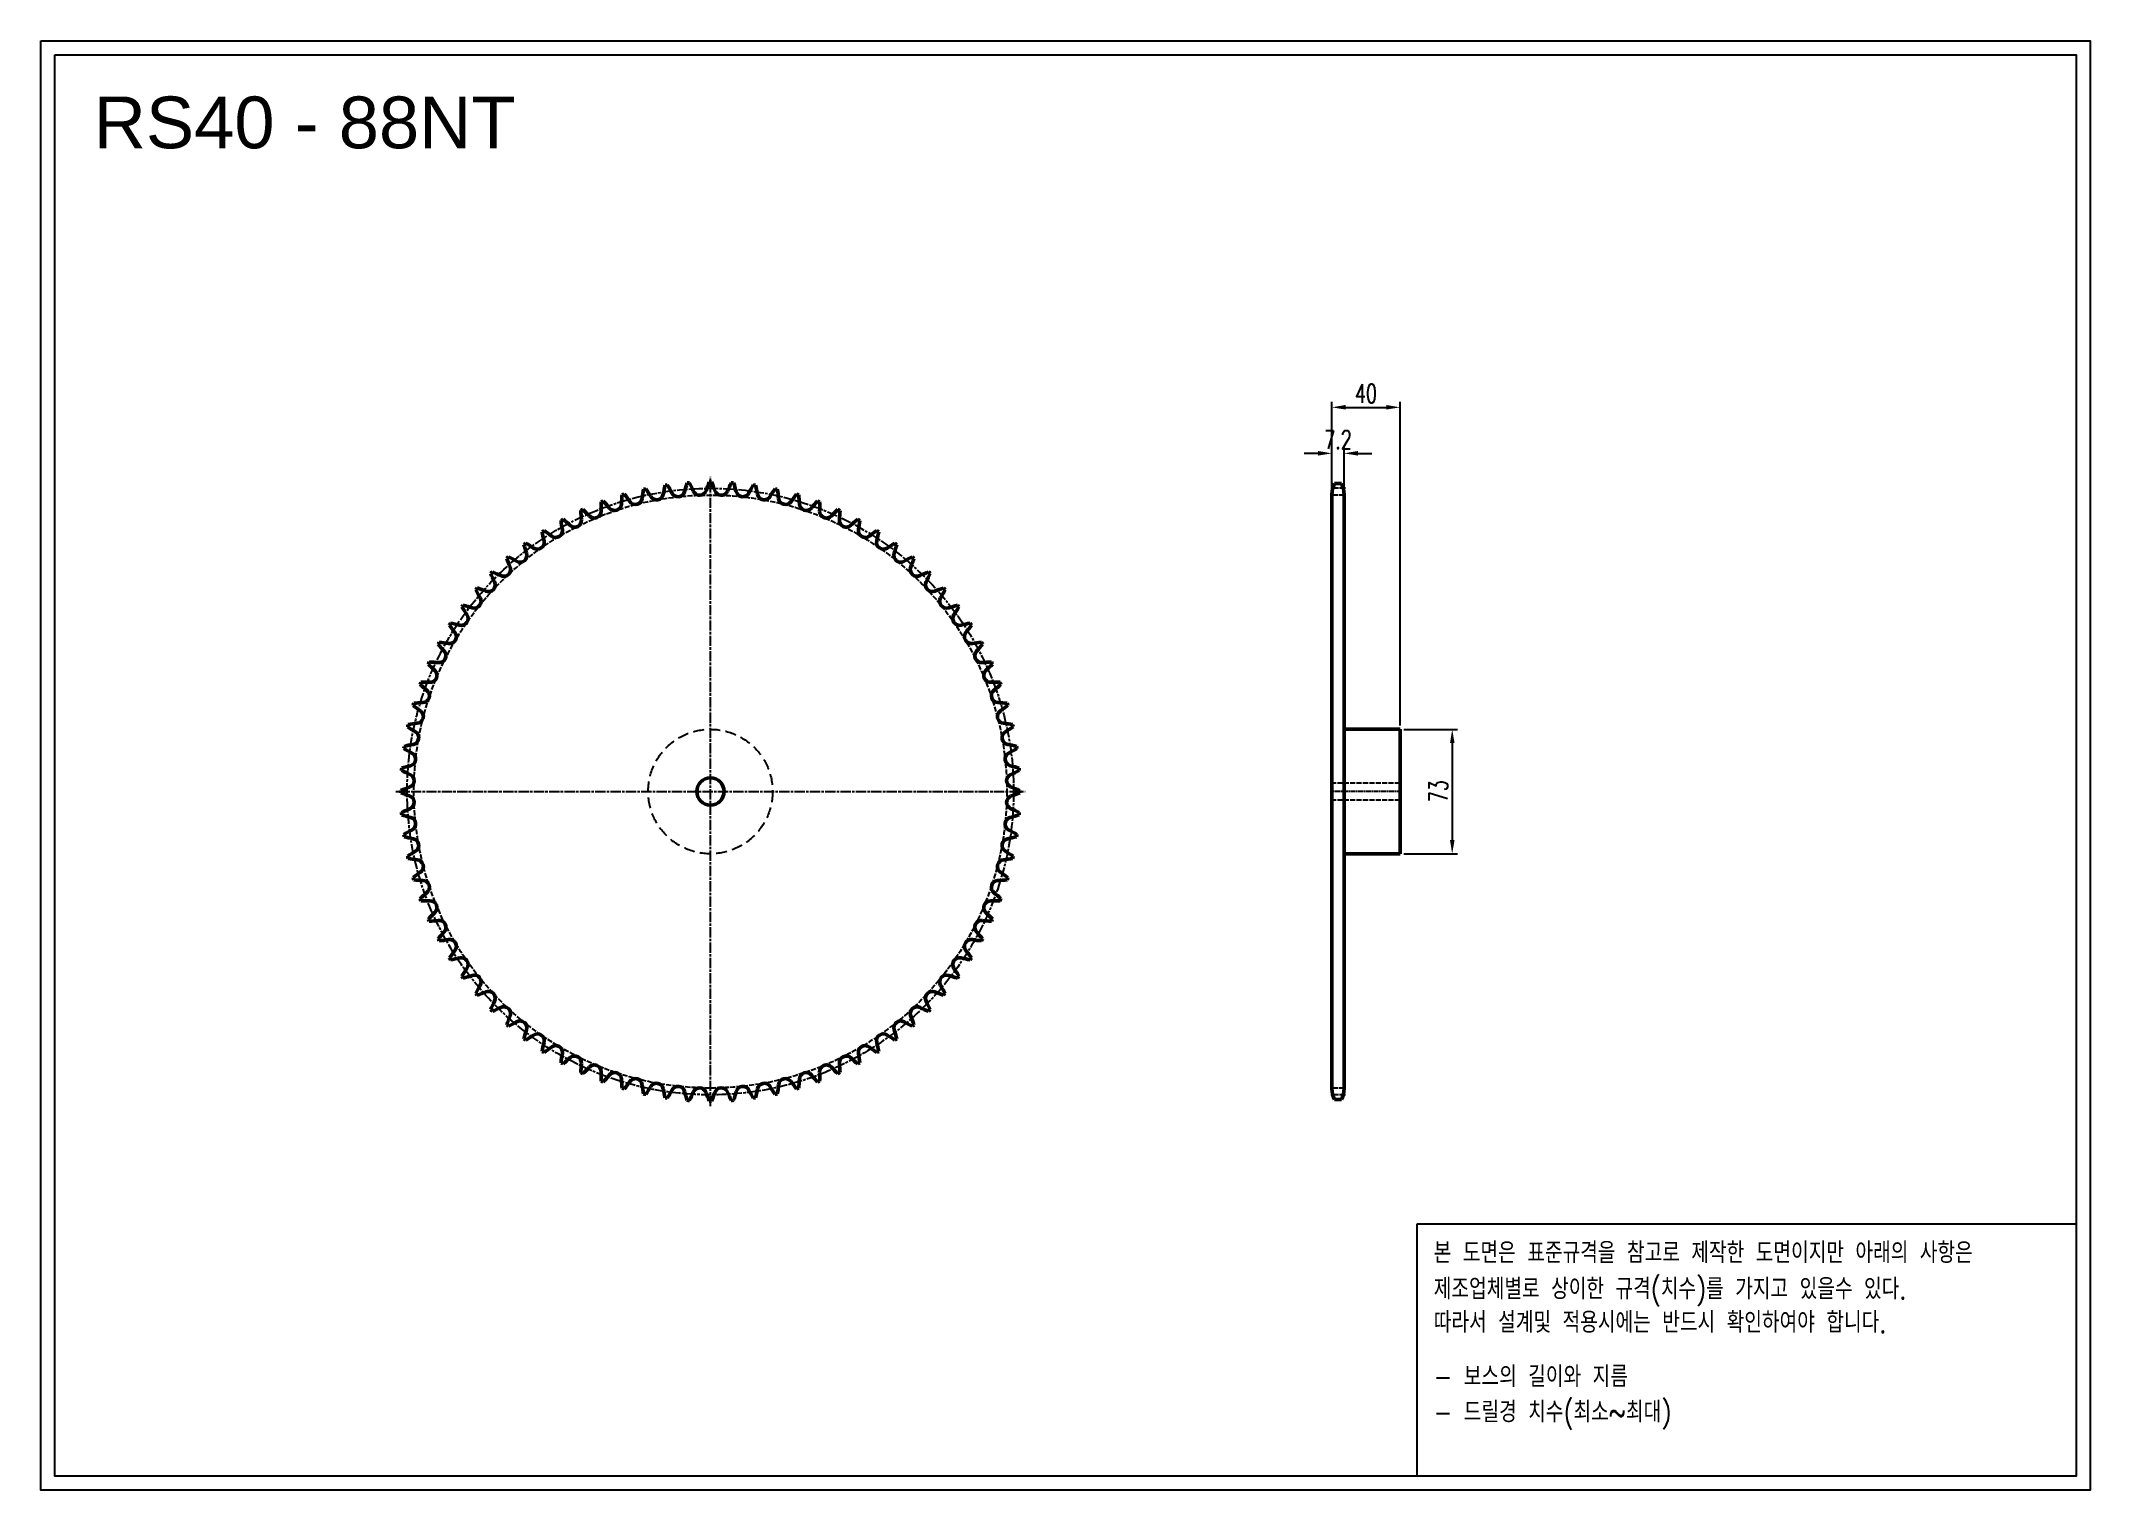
# Model space of a CAD drawing. Header units: millimetres. Extents: x -9131 to -7929, y 5632 to 6482.
import ezdxf

# ---------------------------------------------------------------- set-up
doc = ezdxf.new("R2010")
doc.units = ezdxf.units.MM
for name, pattern in [('AM_ISO02W050', [7.5, 6, -1.5]), ('AM_ISO02W050x2', [3.75, 3, -0.75]), ('AM_ISO08W050', [18, 12, -1.5, 3, -1.5]), ('AM_ISO08W050x2', [9, 6, -0.75, 1.5, -0.75]), ('HIDDEN', [9.525, 6.35, -3.175])]:
    doc.linetypes.add(name, pattern=pattern)
for name, color, linetype, lineweight in [('AM_0N', 7, 'Continuous', 50), ('AM_3N', 6, 'AM_ISO02W050', 25), ('AM_7', 4, 'AM_ISO08W050', 25), ('AM_7N', 4, 'AM_ISO08W050', 25)]:
    doc.layers.add(name, color=color, linetype=linetype, lineweight=lineweight)
doc.layers.add('HL', color=2, linetype='HIDDEN')
doc.layers.add('S-DIM', color=7, linetype='Continuous')
doc.styles.add('HAN', font='ROMANS.shx', dxfattribs={"width": 0.7, "bigfont": 'whgtxt.shx'})
doc.styles.add('HSG', font='SIMPLEX.shx', dxfattribs={"width": 0.7, "bigfont": 'HSG.shx'})
doc.styles.get("Standard").update_dxf_attribs({"font": 'arial.ttf'})
doc.dimstyles.new('APP23', dxfattribs={"dimscale": 4.5, "dimtxt": 2.4, "dimasz": 1.8, "dimexe": 0.7, "dimexo": 0.5, "dimgap": 0.6, "dimtad": 1, "dimtoh": 1, "dimdec": 1, "dimrnd": 0.01, "dimzin": 9, "dimdsep": 46, "dimtxsty": 'HSG', "dimcen": 0, "dimclrd": 1, "dimclre": 1, "dimclrt": 256, "dimazin": 2, "dimtp": 1, "dimtm": 1, "dimtfac": 0.5, "dimtdec": 1, "dimtix": 1, "dimtofl": 0, "dimtmove": 0, "dimatfit": 3, "dimfxl": 0, "dimtvp": 1, "dimtolj": 2, "dimlwd": -1, "dimlwe": -1, "dimarcsym": 0})

# ---------------------------------------------------------------- blocks, each defined once
blk = doc.blocks.new('*D1')
at = {"layer": 'Defpoints', "color": 0, "transparency": 16777216}
for p in [(-8366.8, 6240.1), (-8374, 6215.6), (-8366.8, 6215.6)]:
    blk.add_point(p, dxfattribs=at)
at = {"layer": 'S-DIM', "color": 1, "transparency": 16777216}
for p, q in [((-8382.1, 6240.1), (-8390.2, 6240.1)), ((-8374, 6217.9), (-8374, 6243.3)), ((-8366.8, 6217.9), (-8366.8, 6243.3)), ((-8358.7, 6240.1), (-8350.6, 6240.1))]:
    blk.add_line(p, q, dxfattribs=at)
for points in [[(-8382.1, 6241.5), (-8382.1, 6238.8), (-8374, 6240.1)], [(-8358.7, 6241.5), (-8358.7, 6238.8), (-8366.8, 6240.1)]]:
    blk.add_solid(points, dxfattribs=at)
at = {"layer": 'S-DIM', "transparency": 16777216, "insert": (-8370.4, 6248.2), "char_height": 10.8, "attachment_point": 5, "style": 'HSG'}
blk.add_mtext('\\A2;7.2', dxfattribs=at)
blk = doc.blocks.new('*D2')
at = {"layer": 'Defpoints', "color": 0, "transparency": 16777216}
for p in [(-8334, 6267.1), (-8374, 6215.6), (-8334, 6078.2)]:
    blk.add_point(p, dxfattribs=at)
at = {"layer": 'S-DIM', "color": 1, "transparency": 16777216}
for p, q in [((-8374, 6217.9), (-8374, 6270.3)), ((-8365.9, 6267.1), (-8342.1, 6267.1)), ((-8334, 6080.5), (-8334, 6270.3))]:
    blk.add_line(p, q, dxfattribs=at)
for points in [[(-8365.9, 6268.5), (-8365.9, 6265.8), (-8374, 6267.1)], [(-8342.1, 6268.5), (-8342.1, 6265.8), (-8334, 6267.1)]]:
    blk.add_solid(points, dxfattribs=at)
at = {"layer": 'S-DIM', "transparency": 16777216, "insert": (-8354, 6275.2), "char_height": 10.8, "attachment_point": 5, "style": 'HSG'}
blk.add_mtext('\\A2;40', dxfattribs=at)
blk = doc.blocks.new('*D3')
at = {"layer": 'Defpoints', "color": 0, "transparency": 16777216}
for p in [(-8334, 6078.2), (-8334, 6005.2), (-8303.4, 6005.2)]:
    blk.add_point(p, dxfattribs=at)
at = {"layer": 'S-DIM', "color": 1, "transparency": 16777216}
for p, q in [((-8331.8, 6078.2), (-8300.2, 6078.2)), ((-8303.4, 6070.1), (-8303.4, 6013.3)), ((-8331.8, 6005.2), (-8300.2, 6005.2))]:
    blk.add_line(p, q, dxfattribs=at)
for points in [[(-8304.7, 6070.1), (-8302, 6070.1), (-8303.4, 6078.2)], [(-8304.7, 6013.3), (-8302, 6013.3), (-8303.4, 6005.2)]]:
    blk.add_solid(points, dxfattribs=at)
at = {"layer": 'S-DIM', "transparency": 16777216, "insert": (-8311.5, 6041.9), "char_height": 10.8, "attachment_point": 5, "rotation": 90, "style": 'HSG'}
blk.add_mtext('\\A2;73', dxfattribs=at)
blk = doc.blocks.new('notice1')
at = {"color": 4}
blk.add_lwpolyline([(-22142.12, 1735.9), (-22053.8, 1735.9), (-22053.8, 1702.07), (-22142.12, 1702.07)], close=True, dxfattribs=at)
at = {"color": 4, "style": 'HAN', "width": 0.8}
for s, p in [('본 도면은 표준규격을 참고로 제작한 도면이지만 아래의 사항은', (-22139.9, 1730.62)), ('제조업체별로 상이한 규격(치수)를 가지고 있을수 있다.', (-22139.9, 1725.78)), ('따라서 설계및 적용시에는 반드시 확인하여야 합니다.', (-22139.9, 1721.28)), ('- 보스의 길이와 지름', (-22139.9, 1714.03)), ('- 드릴경 치수(최소~최대)', (-22139.9, 1709.27))]:
    blk.add_text(s, height=2.7949, dxfattribs=at).set_placement(p)

msp = doc.modelspace()

# ---------------------------------------------------------------- linework, layer by layer
for points in [[(-9131.39, 6482.02), (-7929.17, 6482.02), (-7929.17, 5631.96), (-9131.39, 5631.96)], [(-9123.29, 6473.92), (-7937.26, 6473.92), (-7937.26, 5640.06), (-9123.29, 5640.06)]]:
    msp.add_lwpolyline(points, close=True)
at = {"layer": 'AM_0N'}
for p, q in [((-8374.01, 6216.02), (-8374.01, 5867.39)), ((-8372.4, 6222.42), (-8368.43, 6222.42)), ((-8366.81, 6216.02), (-8366.81, 5867.39)), ((-8366.81, 6078.21), (-8334.01, 6078.21)), ((-8334.01, 6078.21), (-8334.01, 6005.21)), ((-8366.81, 6005.21), (-8334.01, 6005.21)), ((-8372.4, 5860.99), (-8368.43, 5860.99))]:
    msp.add_line(p, q, dxfattribs=at)
msp.add_circle((-8738.63, 6041.71), 8, dxfattribs=at)
for centre, radius, start, end in [((-8705.01, 6207.25), 85.86, 174.31164, 177.89773), ((-8738.63, 6041.71), 181.61, 106.14818, 106.57909), ((-8856.41, 6162.8), 85.86, 34.82955, 38.41563), ((-8693.28, 6204.43), 85.86, 170.22073, 173.80682), ((-8738.63, 6041.71), 181.61, 102.05728, 102.48818), ((-8847.47, 6170.89), 85.86, 30.73864, 34.32472), ((-8770.22, 6216.83), 4.01, 210.73864, 349.71591), ((-8681.79, 6200.78), 85.86, 166.12982, 169.71591), ((-8738.63, 6041.71), 181.61, 97.96637, 98.39727), ((-8837.98, 6178.33), 85.86, 26.64773, 30.23381), ((-8757.65, 6218.64), 4.01, 206.64773, 345.625), ((-8670.59, 6196.32), 85.86, 162.03891, 165.625), ((-8738.63, 6041.71), 181.61, 93.87546, 94.30636), ((-8827.98, 6185.07), 85.86, 22.55682, 26.1429), ((-8744.98, 6219.54), 4.01, 202.55682, 341.53409), ((-8659.73, 6191.08), 85.86, 157.94801, 161.53409), ((-8738.63, 6041.71), 181.61, 89.78455, 90.21545), ((-8817.52, 6191.08), 85.86, 18.46591, 22.05199), ((-8732.27, 6219.54), 4.01, 198.46591, 337.44318), ((-8649.27, 6185.07), 85.86, 153.8571, 157.44318), ((-8738.63, 6041.71), 181.61, 85.69364, 86.12454), ((-8806.66, 6196.32), 85.86, 14.375, 17.96109), ((-8719.6, 6218.64), 4.01, 194.375, 333.35227), ((-8639.28, 6178.33), 85.86, 149.76619, 153.35227), ((-8738.63, 6041.71), 181.61, 81.60273, 82.03363), ((-8795.46, 6200.78), 85.86, 10.28409, 13.87018), ((-8707.03, 6216.83), 4.01, 190.28409, 329.26136), ((-8629.78, 6170.89), 85.86, 145.67528, 149.26136), ((-8738.63, 6041.71), 181.61, 77.51182, 77.94272), ((-8783.97, 6204.43), 85.86, 6.19318, 9.77927), ((-8620.84, 6162.8), 85.86, 141.58437, 145.17045), ((-8738.63, 6041.71), 181.61, 73.42091, 73.85182), ((-8772.24, 6207.25), 85.86, 2.10227, 5.68836), ((-8360.51, 6216.02), 13.5, 151.70092, 180), ((-8380.31, 6216.02), 13.5, 0, 28.29908), ((-8738.63, 6041.71), 181.61, 114.33, 114.76091), ((-8728.91, 6210.35), 85.86, 182.49346, 186.07955), ((-8872.44, 6144.8), 85.86, 43.01136, 46.59745), ((-8806.72, 6206.11), 4.01, 223.01136, 1.98864), ((-8716.9, 6209.23), 85.86, 178.40255, 181.98864), ((-8738.63, 6041.71), 181.61, 110.23909, 110.67), ((-8864.75, 6154.09), 85.86, 38.92045, 42.50654), ((-8794.82, 6210.55), 4.01, 218.92045, 357.89773), ((-8782.63, 6214.13), 4.01, 214.82955, 353.80682), ((-8694.62, 6214.13), 4.01, 186.19318, 325.17045), ((-8682.43, 6210.55), 4.01, 182.10227, 321.07955), ((-8612.5, 6154.09), 85.86, 137.49346, 141.07955), ((-8738.63, 6041.71), 181.61, 69.33, 69.76091), ((-8760.35, 6209.23), 85.86, 358.01136, 1.59745), ((-8670.53, 6206.11), 4.01, 178.01136, 316.98864), ((-8604.81, 6144.8), 85.86, 133.40255, 136.98864), ((-8738.63, 6041.71), 181.61, 65.23909, 65.67), ((-8748.34, 6210.35), 85.86, 353.92045, 357.50654), ((-8738.63, 6041.71), 181.61, 122.51182, 122.94272), ((-8753.01, 6210.02), 85.86, 190.67528, 194.26136), ((-8885.75, 6124.71), 85.86, 51.19318, 54.77927), ((-8829.43, 6194.75), 4.01, 231.19318, 10.17045), ((-8738.63, 6041.71), 181.61, 118.42091, 118.85182), ((-8740.96, 6210.62), 85.86, 186.58437, 190.17045), ((-8879.46, 6135), 85.86, 47.10227, 50.68836), ((-8818.28, 6200.83), 4.01, 227.10227, 6.07955), ((-8658.97, 6200.83), 4.01, 173.92045, 312.89773), ((-8597.8, 6135), 85.86, 129.31164, 132.89773), ((-8738.63, 6041.71), 181.61, 61.14818, 61.57909), ((-8647.82, 6194.75), 4.01, 169.82955, 308.80682), ((-8736.29, 6210.62), 85.86, 349.82955, 353.41563), ((-8591.5, 6124.71), 85.86, 125.22073, 128.80682), ((-8724.24, 6210.02), 85.86, 345.73864, 349.32472), ((-8738.63, 6041.71), 181.61, 57.05728, 57.48818), ((-8850.28, 6180.27), 4.01, 239.375, 18.35227), ((-8738.63, 6041.71), 181.61, 126.60273, 127.03363), ((-8764.98, 6208.56), 85.86, 194.76619, 198.35227), ((-8891.3, 6114), 85.86, 55.28409, 58.87018), ((-8840.11, 6187.88), 4.01, 235.28409, 14.26136), ((-8637.14, 6187.88), 4.01, 165.73864, 304.71591), ((-8585.95, 6114), 85.86, 121.12982, 124.71591), ((-8626.97, 6180.27), 4.01, 161.64773, 300.625), ((-8712.27, 6208.56), 85.86, 341.64773, 345.23381), ((-8738.63, 6041.71), 181.61, 52.96637, 53.39727), ((-8738.63, 6041.71), 181.61, 134.78455, 135.21545), ((-8788.46, 6203.12), 85.86, 202.94801, 206.53409), ((-8900.03, 6091.54), 85.86, 63.46591, 67.05199), ((-8859.88, 6171.95), 4.01, 243.46591, 22.44318), ((-8738.63, 6041.71), 181.61, 130.69364, 131.12454), ((-8776.82, 6206.26), 85.86, 198.8571, 202.44318), ((-8896.07, 6102.93), 85.86, 59.375, 62.96109), ((-8581.18, 6102.93), 85.86, 117.03891, 120.625), ((-8617.37, 6171.95), 4.01, 157.55682, 296.53409), ((-8700.44, 6206.26), 85.86, 337.55682, 341.1429), ((-8738.63, 6041.71), 181.61, 48.87546, 49.30636), ((-8577.22, 6091.54), 85.86, 112.94801, 116.53409), ((-8688.79, 6203.12), 85.86, 333.46591, 337.05199), ((-8738.63, 6041.71), 181.61, 44.78455, 45.21545), ((-8877.18, 6153.37), 4.01, 251.64773, 30.625), ((-8738.63, 6041.71), 181.61, 138.87546, 139.30636), ((-8799.84, 6199.15), 85.86, 207.03891, 210.625), ((-8903.18, 6079.9), 85.86, 67.55682, 71.1429), ((-8868.87, 6162.97), 4.01, 247.55682, 26.53409), ((-8608.39, 6162.97), 4.01, 153.46591, 292.44318), ((-8574.07, 6079.9), 85.86, 108.8571, 112.44318), ((-8600.07, 6153.37), 4.01, 149.375, 288.35227), ((-8677.41, 6199.15), 85.86, 329.375, 332.96109), ((-8738.63, 6041.71), 181.61, 40.69364, 41.12454), ((-8884.8, 6143.2), 4.01, 255.73864, 34.71591), ((-8738.63, 6041.71), 181.61, 142.96637, 143.39727), ((-8810.92, 6194.38), 85.86, 211.12982, 214.71591), ((-8905.48, 6068.06), 85.86, 71.64773, 75.23381), ((-8571.77, 6068.06), 85.86, 104.76619, 108.35227), ((-8592.45, 6143.2), 4.01, 145.28409, 284.26136), ((-8666.33, 6194.38), 85.86, 325.28409, 328.87018), ((-8738.63, 6041.71), 181.61, 36.60273, 37.03363), ((-8891.66, 6132.51), 4.01, 259.82955, 38.80682), ((-8738.63, 6041.71), 181.61, 147.05728, 147.48818), ((-8821.63, 6188.83), 85.86, 215.22073, 218.80682), ((-8906.94, 6056.09), 85.86, 75.73864, 79.32472), ((-8570.31, 6056.09), 85.86, 100.67528, 104.26136), ((-8585.59, 6132.51), 4.01, 141.19318, 280.17045), ((-8655.62, 6188.83), 85.86, 321.19318, 324.77927), ((-8738.63, 6041.71), 181.61, 32.51182, 32.94272), ((-8738.63, 6041.71), 181.61, 151.14818, 151.57909), ((-8831.91, 6182.54), 85.86, 219.31164, 222.89773), ((-8897.75, 6121.36), 4.01, 263.92045, 42.89773), ((-8907.53, 6044.05), 85.86, 79.82955, 83.41563), ((-8569.72, 6044.05), 85.86, 96.58437, 100.17045), ((-8579.5, 6121.36), 4.01, 137.10227, 276.07955), ((-8645.34, 6182.54), 85.86, 317.10227, 320.68836), ((-8738.63, 6041.71), 181.61, 28.42091, 28.85182), ((-8738.63, 6041.71), 181.61, 155.23909, 155.67), ((-8841.72, 6175.52), 85.86, 223.40255, 226.98864), ((-8907.27, 6031.99), 85.86, 83.92045, 87.50654), ((-8903.03, 6109.81), 4.01, 268.01136, 46.98864), ((-8569.98, 6031.99), 85.86, 92.49346, 96.07955), ((-8574.22, 6109.81), 4.01, 133.01136, 271.98864), ((-8635.53, 6175.52), 85.86, 313.01136, 316.59745), ((-8738.63, 6041.71), 181.61, 24.33, 24.76091), ((-8738.63, 6041.71), 181.61, 159.33, 159.76091), ((-8851.01, 6167.83), 85.86, 227.49346, 231.07955), ((-8906.15, 6019.99), 85.86, 88.01136, 91.59745), ((-8907.47, 6097.9), 4.01, 272.10227, 51.07955), ((-8571.1, 6019.99), 85.86, 88.40255, 91.98864), ((-8569.78, 6097.9), 4.01, 128.92045, 267.89773), ((-8626.25, 6167.83), 85.86, 308.92045, 312.50654), ((-8738.63, 6041.71), 181.61, 20.23909, 20.67), ((-8738.63, 6041.71), 181.61, 163.42091, 163.85182), ((-8859.72, 6159.49), 85.86, 231.58437, 235.17045), ((-8904.17, 6008.09), 85.86, 92.10227, 95.68836), ((-8911.05, 6085.72), 4.01, 276.19318, 55.17045), ((-8566.2, 6085.72), 4.01, 124.82955, 263.80682), ((-8573.08, 6008.09), 85.86, 84.31164, 87.89773), ((-8617.53, 6159.49), 85.86, 304.82955, 308.41563), ((-8738.63, 6041.71), 181.61, 16.14818, 16.57909), ((-8738.63, 6041.71), 181.61, 167.51182, 167.94272), ((-8867.81, 6150.55), 85.86, 235.67528, 239.26136), ((-8901.35, 5996.37), 85.86, 96.19318, 99.77927), ((-8913.75, 6073.3), 4.01, 280.28409, 59.26136), ((-8563.5, 6073.3), 4.01, 120.73864, 259.71591), ((-8575.9, 5996.37), 85.86, 80.22073, 83.80682), ((-8609.44, 6150.55), 85.86, 300.73864, 304.32472), ((-8738.63, 6041.71), 181.61, 12.05728, 12.48818), ((-8738.63, 6041.71), 181.61, 171.60273, 172.03363), ((-8875.25, 6141.06), 85.86, 239.76619, 243.35227), ((-8897.7, 5984.87), 85.86, 100.28409, 103.87018), ((-8915.55, 6060.73), 4.01, 284.375, 63.35227), ((-8561.7, 6060.73), 4.01, 116.64773, 255.625), ((-8579.55, 5984.87), 85.86, 76.12982, 79.71591), ((-8602.01, 6141.06), 85.86, 296.64773, 300.23381), ((-8738.63, 6041.71), 181.61, 7.96637, 8.39727), ((-8738.63, 6041.71), 181.61, 175.69364, 176.12454), ((-8881.99, 6131.06), 85.86, 243.8571, 247.44318), ((-8893.24, 5973.67), 85.86, 104.375, 107.96109), ((-8916.46, 6048.06), 4.01, 288.46591, 67.44318), ((-8560.79, 6048.06), 4.01, 112.55682, 251.53409), ((-8584.01, 5973.67), 85.86, 72.03891, 75.625), ((-8595.27, 6131.06), 85.86, 292.55682, 296.1429), ((-8738.63, 6041.71), 181.61, 3.87546, 4.30636), ((-8887.99, 5962.81), 85.86, 108.46591, 112.05199), ((-8738.63, 6041.71), 181.61, 179.78455, 180.21545), ((-8887.99, 6120.6), 85.86, 247.94801, 251.53409), ((-8916.46, 6035.36), 4.01, 292.55682, 71.53409), ((-8560.79, 6035.36), 4.01, 108.46591, 247.44318), ((-8589.26, 5962.81), 85.86, 67.94801, 71.53409), ((-8589.26, 6120.6), 85.86, 288.46591, 292.05199), ((-8738.63, 6041.71), 181.61, 359.78455, 0.21545), ((-8881.99, 5952.36), 85.86, 112.55682, 116.1429), ((-8738.63, 6041.71), 181.61, 183.87546, 184.30636), ((-8893.24, 6109.75), 85.86, 252.03891, 255.625), ((-8915.55, 6022.69), 4.01, 296.64773, 75.625), ((-8561.7, 6022.69), 4.01, 104.375, 243.35227), ((-8584.01, 6109.75), 85.86, 284.375, 287.96109), ((-8595.27, 5952.36), 85.86, 63.8571, 67.44318), ((-8738.63, 6041.71), 181.61, 355.69364, 356.12454), ((-8875.25, 5942.36), 85.86, 116.64773, 120.23381), ((-8738.63, 6041.71), 181.61, 187.96637, 188.39727), ((-8897.7, 6098.54), 85.86, 256.12982, 259.71591), ((-8913.75, 6010.11), 4.01, 300.73864, 79.71591), ((-8563.5, 6010.11), 4.01, 100.28409, 239.26136), ((-8579.55, 6098.54), 85.86, 280.28409, 283.87018), ((-8602.01, 5942.36), 85.86, 59.76619, 63.35227), ((-8738.63, 6041.71), 181.61, 351.60273, 352.03363), ((-8867.81, 5932.86), 85.86, 120.73864, 124.32472), ((-8738.63, 6041.71), 181.61, 192.05728, 192.48818), ((-8901.35, 6087.05), 85.86, 260.22073, 263.80682), ((-8911.05, 5997.7), 4.01, 304.82955, 83.80682), ((-8566.2, 5997.7), 4.01, 96.19318, 235.17045), ((-8575.9, 6087.05), 85.86, 276.19318, 279.77927), ((-8609.44, 5932.86), 85.86, 55.67528, 59.26136), ((-8738.63, 6041.71), 181.61, 347.51182, 347.94272), ((-8859.72, 5923.93), 85.86, 124.82955, 128.41563), ((-8738.63, 6041.71), 181.61, 196.14818, 196.57909), ((-8904.17, 6075.33), 85.86, 264.31164, 267.89773), ((-8907.47, 5985.51), 4.01, 308.92045, 87.89773), ((-8569.78, 5985.51), 4.01, 92.10227, 231.07955), ((-8573.08, 6075.33), 85.86, 272.10227, 275.68836), ((-8617.53, 5923.93), 85.86, 51.58437, 55.17045), ((-8738.63, 6041.71), 181.61, 343.42091, 343.85182), ((-8851.01, 5915.59), 85.86, 128.92045, 132.50654), ((-8738.63, 6041.71), 181.61, 200.23909, 200.67), ((-8906.15, 6063.43), 85.86, 268.40255, 271.98864), ((-8903.03, 5973.61), 4.01, 313.01136, 91.98864), ((-8574.22, 5973.61), 4.01, 88.01136, 226.98864), ((-8571.1, 6063.43), 85.86, 268.01136, 271.59745), ((-8626.25, 5915.59), 85.86, 47.49346, 51.07955), ((-8738.63, 6041.71), 181.61, 339.33, 339.76091), ((-8841.72, 5907.89), 85.86, 133.01136, 136.59745), ((-8738.63, 6041.71), 181.61, 204.33, 204.76091), ((-8907.27, 6051.42), 85.86, 272.49346, 276.07955), ((-8897.75, 5962.06), 4.01, 317.10227, 96.07955), ((-8579.5, 5962.06), 4.01, 83.92045, 222.89773), ((-8569.98, 6051.42), 85.86, 263.92045, 267.50654), ((-8635.53, 5907.89), 85.86, 43.40255, 46.98864), ((-8738.63, 6041.71), 181.61, 335.23909, 335.67), ((-8831.91, 5900.88), 85.86, 137.10227, 140.68836), ((-8738.63, 6041.71), 181.61, 208.42091, 208.85182), ((-8907.53, 6039.37), 85.86, 276.58437, 280.17045), ((-8891.66, 5950.91), 4.01, 321.19318, 100.17045), ((-8585.59, 5950.91), 4.01, 79.82955, 218.80682), ((-8569.72, 6039.37), 85.86, 259.82955, 263.41563), ((-8645.34, 5900.88), 85.86, 39.31164, 42.89773), ((-8738.63, 6041.71), 181.61, 331.14818, 331.57909), ((-8821.63, 5894.58), 85.86, 141.19318, 144.77927), ((-8738.63, 6041.71), 181.61, 212.51182, 212.94272), ((-8906.94, 6027.32), 85.86, 280.67528, 284.26136), ((-8884.8, 5940.22), 4.01, 325.28409, 104.26136), ((-8592.45, 5940.22), 4.01, 75.73864, 214.71591), ((-8570.31, 6027.32), 85.86, 255.73864, 259.32472), ((-8655.62, 5894.58), 85.86, 35.22073, 38.80682), ((-8738.63, 6041.71), 181.61, 327.05728, 327.48818), ((-8810.92, 5889.04), 85.86, 145.28409, 148.87018), ((-8738.63, 6041.71), 181.61, 216.60273, 217.03363), ((-8905.48, 6015.35), 85.86, 284.76619, 288.35227), ((-8877.18, 5930.05), 4.01, 329.375, 108.35227), ((-8799.84, 5884.27), 85.86, 149.375, 152.96109), ((-8600.07, 5930.05), 4.01, 71.64773, 210.625), ((-8677.41, 5884.27), 85.86, 27.03891, 30.625), ((-8571.77, 6015.35), 85.86, 251.64773, 255.23381), ((-8666.33, 5889.04), 85.86, 31.12982, 34.71591), ((-8738.63, 6041.71), 181.61, 322.96637, 323.39727), ((-8738.63, 6041.71), 181.61, 220.69364, 221.12454), ((-8903.18, 6003.52), 85.86, 288.8571, 292.44318), ((-8868.87, 5920.45), 4.01, 333.46591, 112.44318), ((-8788.46, 5880.3), 85.86, 153.46591, 157.05199), ((-8900.03, 5991.88), 85.86, 292.94801, 296.53409), ((-8859.88, 5911.47), 4.01, 337.55682, 116.53409), ((-8617.37, 5911.47), 4.01, 63.46591, 202.44318), ((-8577.22, 5991.88), 85.86, 243.46591, 247.05199), ((-8608.39, 5920.45), 4.01, 67.55682, 206.53409), ((-8688.79, 5880.3), 85.86, 22.94801, 26.53409), ((-8574.07, 6003.52), 85.86, 247.55682, 251.1429), ((-8738.63, 6041.71), 181.61, 318.87546, 319.30636), ((-8738.63, 6041.71), 181.61, 224.78455, 225.21545), ((-8776.82, 5877.16), 85.86, 157.55682, 161.1429), ((-8738.63, 6041.71), 181.61, 228.87546, 229.30636), ((-8896.07, 5980.49), 85.86, 297.03891, 300.625), ((-8850.28, 5903.15), 4.01, 341.64773, 120.625), ((-8626.97, 5903.15), 4.01, 59.375, 198.35227), ((-8581.18, 5980.49), 85.86, 239.375, 242.96109), ((-8700.44, 5877.16), 85.86, 18.8571, 22.44318), ((-8738.63, 6041.71), 181.61, 310.69364, 311.12454), ((-8738.63, 6041.71), 181.61, 314.78455, 315.21545), ((-8764.98, 5874.85), 85.86, 161.64773, 165.23381), ((-8738.63, 6041.71), 181.61, 232.96637, 233.39727), ((-8891.3, 5969.41), 85.86, 301.12982, 304.71591), ((-8840.11, 5895.54), 4.01, 345.73864, 124.71591), ((-8753.01, 5873.4), 85.86, 165.73864, 169.32472), ((-8885.75, 5958.71), 85.86, 305.22073, 308.80682), ((-8829.43, 5888.67), 4.01, 349.82955, 128.80682), ((-8647.82, 5888.67), 4.01, 51.19318, 190.17045), ((-8591.5, 5958.71), 85.86, 231.19318, 234.77927), ((-8637.14, 5895.54), 4.01, 55.28409, 194.26136), ((-8724.24, 5873.4), 85.86, 10.67528, 14.26136), ((-8585.95, 5969.41), 85.86, 235.28409, 238.87018), ((-8712.27, 5874.85), 85.86, 14.76619, 18.35227), ((-8738.63, 6041.71), 181.61, 306.60273, 307.03363), ((-8738.63, 6041.71), 181.61, 237.05728, 237.48818), ((-8740.96, 5872.8), 85.86, 169.82955, 173.41563), ((-8738.63, 6041.71), 181.61, 241.14818, 241.57909), ((-8879.46, 5948.42), 85.86, 309.31164, 312.89773), ((-8818.28, 5882.58), 4.01, 353.92045, 132.89773), ((-8728.91, 5873.06), 85.86, 173.92045, 177.50654), ((-8872.44, 5938.61), 85.86, 313.40255, 316.98864), ((-8806.72, 5877.3), 4.01, 358.01136, 136.98864), ((-8670.53, 5877.3), 4.01, 43.01136, 181.98864), ((-8604.81, 5938.61), 85.86, 223.01136, 226.59745), ((-8658.97, 5882.58), 4.01, 47.10227, 186.07955), ((-8748.34, 5873.06), 85.86, 2.49346, 6.07955), ((-8597.8, 5948.42), 85.86, 227.10227, 230.68836), ((-8738.63, 6041.71), 181.61, 298.42091, 298.85182), ((-8736.29, 5872.8), 85.86, 6.58437, 10.17045), ((-8738.63, 6041.71), 181.61, 302.51182, 302.94272), ((-8738.63, 6041.71), 181.61, 245.23909, 245.67), ((-8716.9, 5874.19), 85.86, 178.01136, 181.59745), ((-8738.63, 6041.71), 181.61, 249.33, 249.76091), ((-8864.75, 5929.33), 85.86, 317.49346, 321.07955), ((-8794.82, 5872.87), 4.01, 2.10227, 141.07955), ((-8705.01, 5876.16), 85.86, 182.10227, 185.68836), ((-8738.63, 6041.71), 181.61, 253.42091, 253.85182), ((-8856.41, 5920.62), 85.86, 321.58437, 325.17045), ((-8782.63, 5869.29), 4.01, 6.19318, 145.17045), ((-8693.28, 5878.98), 85.86, 186.19318, 189.77927), ((-8847.47, 5912.52), 85.86, 325.67528, 329.26136), ((-8770.22, 5866.59), 4.01, 10.28409, 149.26136), ((-8681.79, 5882.63), 85.86, 190.28409, 193.87018), ((-8757.65, 5864.78), 4.01, 14.375, 153.35227), ((-8744.98, 5863.87), 4.01, 18.46591, 157.44318), ((-8732.27, 5863.87), 4.01, 22.55682, 161.53409), ((-8719.6, 5864.78), 4.01, 26.64773, 165.625), ((-8795.46, 5882.63), 85.86, 346.12982, 349.71591), ((-8707.03, 5866.59), 4.01, 30.73864, 169.71591), ((-8629.78, 5912.52), 85.86, 210.73864, 214.32472), ((-8783.97, 5878.98), 85.86, 350.22073, 353.80682), ((-8694.62, 5869.29), 4.01, 34.82955, 173.80682), ((-8620.84, 5920.62), 85.86, 214.82955, 218.41563), ((-8738.63, 6041.71), 181.61, 286.14818, 286.57909), ((-8772.24, 5876.16), 85.86, 354.31164, 357.89773), ((-8682.43, 5872.87), 4.01, 38.92045, 177.89773), ((-8612.5, 5929.33), 85.86, 218.92045, 222.50654), ((-8738.63, 6041.71), 181.61, 290.23909, 290.67), ((-8760.35, 5874.19), 85.86, 358.40255, 1.98864), ((-8738.63, 6041.71), 181.61, 294.33, 294.76091), ((-8360.51, 5867.39), 13.5, 180, 208.29908), ((-8380.31, 5867.39), 13.5, 331.70092, 0), ((-8738.63, 6041.71), 181.61, 257.51182, 257.94272), ((-8738.63, 6041.71), 181.61, 261.60273, 262.03363), ((-8837.98, 5905.09), 85.86, 329.76619, 333.35227), ((-8670.59, 5887.09), 85.86, 194.375, 197.96109), ((-8738.63, 6041.71), 181.61, 265.69364, 266.12454), ((-8827.98, 5898.35), 85.86, 333.8571, 337.44318), ((-8659.73, 5892.34), 85.86, 198.46591, 202.05199), ((-8738.63, 6041.71), 181.61, 269.78455, 270.21545), ((-8817.52, 5892.34), 85.86, 337.94801, 341.53409), ((-8649.27, 5898.35), 85.86, 202.55682, 206.1429), ((-8738.63, 6041.71), 181.61, 273.87546, 274.30636), ((-8806.66, 5887.09), 85.86, 342.03891, 345.625), ((-8639.28, 5905.09), 85.86, 206.64773, 210.23381), ((-8738.63, 6041.71), 181.61, 277.96637, 278.39727), ((-8738.63, 6041.71), 181.61, 282.05728, 282.48818)]:
    msp.add_arc(centre, radius, start, end, dxfattribs=at)
at = {"layer": 'AM_3N', "linetype": 'AM_ISO02W050x2'}
for p, q in [((-8366.81, 6215.64), (-8374.01, 6215.64)), ((-8366.81, 5867.77), (-8374.01, 5867.77))]:
    msp.add_line(p, q, dxfattribs=at)
at = {"layer": 'AM_3N', "color": 2, "linetype": 'AM_ISO02W050x2'}
for p, q in [((-8334.01, 6046.71), (-8374.01, 6046.71)), ((-8334.01, 6036.71), (-8374.01, 6036.71))]:
    msp.add_line(p, q, dxfattribs=at)
at = {"layer": 'AM_3N', "linetype": 'AM_ISO02W050x2'}
msp.add_circle((-8738.63, 6041.71), 173.93, dxfattribs=at)
at = {"layer": 'AM_7', "linetype": 'AM_ISO08W050x2'}
msp.add_circle((-8738.63, 6041.71), 177.91, dxfattribs=at)
at = {"layer": 'AM_7N', "linetype": 'AM_ISO08W050x2'}
for p, q in [((-8738.63, 5857.1), (-8738.63, 6226.31)), ((-8923.23, 6041.71), (-8554.02, 6041.71))]:
    msp.add_line(p, q, dxfattribs=at)
at = {"layer": 'AM_7N', "linetype": 'AM_ISO08W050x2', "ltscale": 0.5}
for p, q in [((-8366.05, 6219.62), (-8374.78, 6219.62)), ((-8333.07, 6041.71), (-8374.78, 6041.71)), ((-8366.05, 5863.8), (-8374.78, 5863.8))]:
    msp.add_line(p, q, dxfattribs=at)
at = {"layer": 'HL'}
msp.add_circle((-8738.63, 6041.71), 36.5, dxfattribs=at)

# ---------------------------------------------------------------- block references
at = {"xscale": 4.377742200000001, "yscale": 4.377742200000001, "zscale": 4.377742200000001}
msp.add_blockref('notice1', (88608.57, -1811.15), dxfattribs=at)

# ---------------------------------------------------------------- texts
msp.add_text('RS40 - 88NT', height=30.3591).set_placement((-9100.43, 6419.07))

# ---------------------------------------------------------------- dimensions: what is measured, and where the dimension line sits
at = {"layer": 'S-DIM'}
dim = msp.add_linear_dim(base=(-8334.01, 6267.14), p1=(-8374.01, 6215.64), p2=(-8334.01, 6078.21), dimstyle='APP23', dxfattribs=at)
dim.commit()
dim.dimension.update_dxf_attribs({"geometry": '*D2', "text_midpoint": (-8354.01, 6275.24)})
dim = msp.add_linear_dim(base=(-8366.81, 6240.14), p1=(-8374.01, 6215.64), p2=(-8366.81, 6215.64), dimstyle='APP23', dxfattribs=at)
dim.commit()
dim.dimension.update_dxf_attribs({"geometry": '*D1', "text_midpoint": (-8370.41, 6240.14), "dimtype": 128})
dim = msp.add_linear_dim(base=(-8303.39, 6005.21), p1=(-8334.01, 6078.21), p2=(-8334.01, 6005.21), angle=90, dimstyle='APP23', dxfattribs=at)
dim.commit()
dim.dimension.update_dxf_attribs({"geometry": '*D3', "text_midpoint": (-8303.39, 6041.9), "dimtype": 128})

doc.saveas('drawing.dxf')
